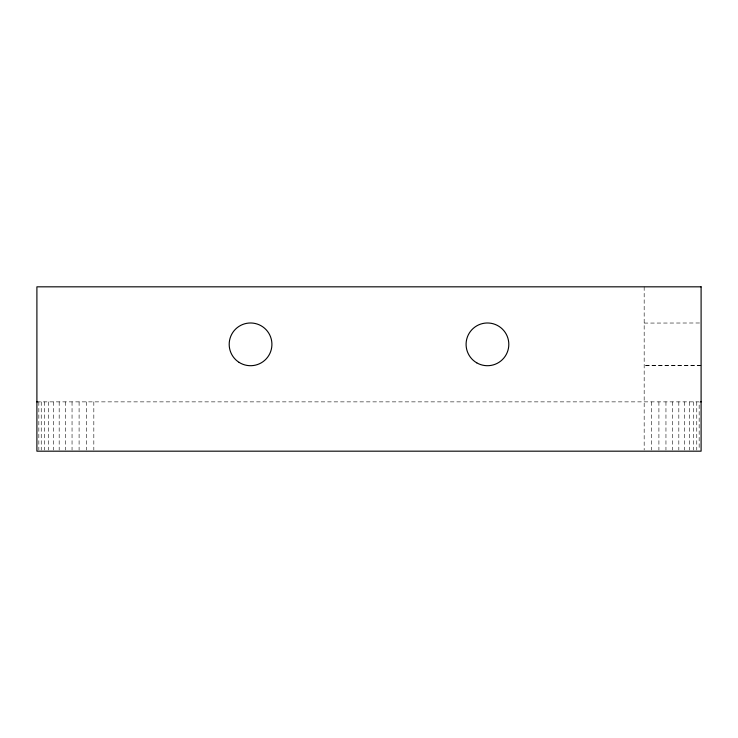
<?xml version="1.0" encoding="UTF-8"?>
<svg xmlns="http://www.w3.org/2000/svg" width="738" height="738" viewBox="0 0 738 738"><rect width="100%" height="100%" fill="white"/><g stroke="black" fill="none" stroke-linecap="round" stroke-linejoin="round"><path stroke-width="0.55" stroke-dasharray="3.69 2.77" d="M644.173 323.078L701.1 322.986M36.9 401.869L699.163 401.869L699.163 450.023M696.764 401.869L696.764 450.023M693.471 401.869L693.471 450.023M689.338 401.869L689.338 450.023M684.421 401.869L684.421 450.023M678.822 401.869L678.822 450.023M672.632 401.869L672.632 450.023M665.953 401.869L665.953 450.023M658.905 401.869L658.905 450.023M651.599 401.869L651.599 450.023M644.173 286.824L644.173 450.023M93.827 401.869L93.827 450.023M86.401 401.869L86.401 450.023M79.095 401.869L79.095 450.023M72.047 401.869L72.047 450.023M65.368 401.869L65.368 450.023M59.178 401.869L59.178 450.023M53.579 401.869L53.579 450.023M48.662 401.869L48.662 450.023M44.529 401.869L44.529 450.023M41.236 401.869L41.236 450.023M38.837 401.869L38.837 450.023M701.1 365.624L644.173 365.624L701.1 365.716"/><path stroke-width="1.11" d="M36.9 401.869L37.389 401.869M700.611 401.869L701.1 401.869M701.1 286.824L36.9 286.824L36.9 451.176L701.1 451.176L701.1 286.824M239.094 362.376A21.365 21.365 0 0 0 271.898 345.255A21.365 21.365 0 0 0 240.671 325.403A21.365 21.365 0 0 0 239.094 362.376M476.766 362.847A21.365 21.365 0 0 0 508.814 344.351A21.365 21.365 0 0 0 476.766 325.845A21.365 21.365 0 0 0 476.766 362.847"/></g></svg>
